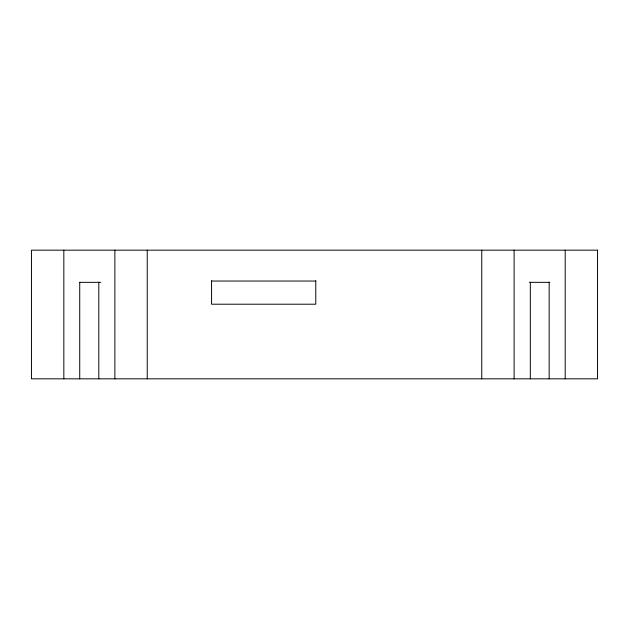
<?xml version="1.0" encoding="UTF-8"?>
<svg xmlns="http://www.w3.org/2000/svg" width="629" height="629" viewBox="0 0 629 629"><rect width="100%" height="100%" fill="white"/><g stroke="black" fill="none" stroke-linecap="round" stroke-linejoin="round"><path stroke-width="0.94" d="M211.564 281.045L315.782 281.045M79.482 282.335L100.758 282.335M529.476 282.335L549.832 282.335M565.196 250.169L565.196 378.831M549.164 282.335L549.164 378.831M530.326 282.335L530.326 378.831M514.113 250.169L514.113 378.831M481.759 250.169L481.759 378.831M315.782 280.738L315.782 304.208L211.564 304.208L211.564 280.738M147.241 250.169L147.241 378.831M114.871 250.169L114.871 378.831M98.808 282.335L98.808 378.831M79.726 282.335L79.726 378.831M63.828 250.169L63.828 378.831M597.55 250.169L31.45 250.169L31.45 378.831L597.55 378.831L597.55 250.169"/></g></svg>
